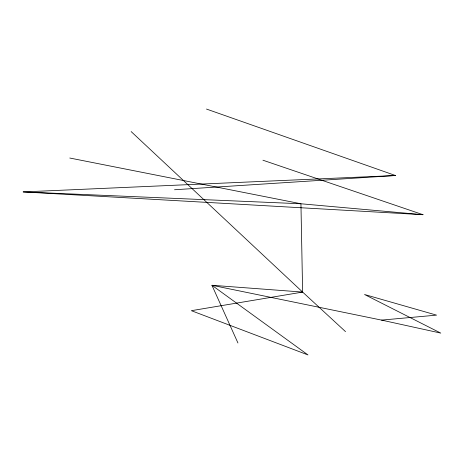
<?xml version="1.0" encoding="UTF-8"?>
<svg xmlns="http://www.w3.org/2000/svg" width="464" height="464" viewBox="0 0 464 464"><rect width="100%" height="100%" fill="white"/><g stroke="black" fill="none" stroke-linecap="round" stroke-linejoin="round"><path stroke-width="0.7" d="M69.786 158.027L300.939 203.771L302.627 292.071L191.371 310.683L307.997 354.937L211.938 285.273L302.627 292.071L345.529 331.638M381.553 320.108L436.554 315.137L364.518 294.495L440.8 333.111L381.553 320.108L211.938 285.273L237.945 342.989M174.528 189.753L395.467 175.52L206.492 109.063M262.937 160.213L423.023 214.71L23.2 191.916L395.467 175.52M23.2 191.916L300.939 203.771L423.023 214.71M131.144 131.579L302.627 292.071"/></g></svg>
